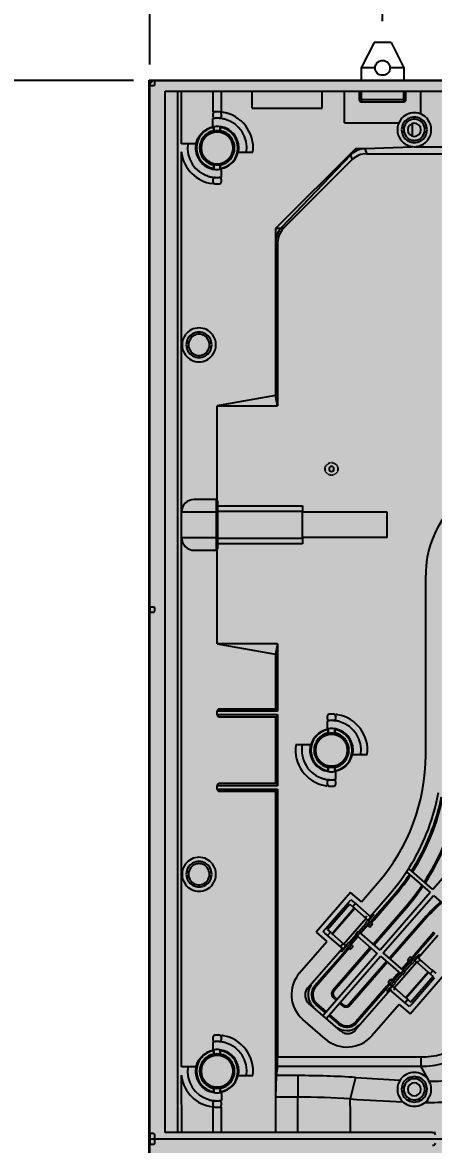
# Model space of a CAD drawing. Header units: millimetres. Extents: x -1070 to 42146, y 1440 to 12921.
# Drawn here: x 5581.8 to 5678.8, y 3516.5 to 3781.5 of the extents above; entities that cross this region are included whole.
import ezdxf

# ---------------------------------------------------------------- set-up
doc = ezdxf.new("R2010")
doc.units = ezdxf.units.MM
doc.linetypes.add('HIDDEN', pattern=[0.2, 0.1, -0.1])
for name, color, linetype in [('CITI-3MM实线CONTINUOUS', 7, 'Continuous'), ('CITIE-TAO实线CONTINUOUS', 7, 'Continuous'), ('DIM', 4, 'Continuous'), ('DINGWEIZHU实线CONTINUOUS', 7, 'Continuous'), ('DW-PLUS-XIANGTI隐藏线HIDDEN', 7, 'Continuous')]:
    doc.layers.add(name, color=color, linetype=linetype)
doc.styles.get("Standard").update_dxf_attribs({"font": 'arial.ttf'})
doc.dimstyles.new('ISO-200', dxfattribs={"dimtxt": 30, "dimasz": 25, "dimexe": 1.25, "dimexo": 5, "dimgap": 5, "dimtad": 1, "dimtoh": 1, "dimdec": 1, "dimdsep": 46, "dimtxsty": 'Standard', "dimcen": 2.5, "dimadec": 0, "dimazin": 0, "dimtfac": 1, "dimtdec": 1, "dimtmove": 0, "dimatfit": 3, "dimfxl": 1, "dimarcsym": 0})

# ---------------------------------------------------------------- blocks, each defined once
blk = doc.blocks.new('*D137')
at = {"layer": 'Defpoints', "color": 0, "transparency": 16777216}
for p in [(6056.76, 3805.44), (5666.76, 3776.73), (6056.76, 3776.73)]:
    blk.add_point(p, dxfattribs=at)
at = {"layer": 'DIM', "color": 0, "lineweight": -2, "transparency": 16777216}
for p, q in [((5666.76, 3781.73), (5666.76, 3806.69)), ((5691.76, 3805.44), (6031.76, 3805.44)), ((6056.76, 3781.73), (6056.76, 3806.69))]:
    blk.add_line(p, q, dxfattribs=at)
at = {"layer": 'DIM', "color": 0, "transparency": 16777216}
for points in [[(5691.76, 3809.61), (5691.76, 3801.28), (5666.76, 3805.44)], [(6031.76, 3809.61), (6031.76, 3801.28), (6056.76, 3805.44)]]:
    blk.add_solid(points, dxfattribs=at)
at = {"layer": 'DIM', "color": 0, "lineweight": -3, "transparency": 16777216, "insert": (5866.6, 3829.87), "char_height": 30, "attachment_point": 5}
blk.add_mtext('390 [1\'-3 3/8"]', dxfattribs=at)
blk = doc.blocks.new('*D138')
at = {"layer": 'Defpoints', "color": 0, "transparency": 16777216}
for p in [(6111.66, 3894.85), (5611.86, 3766.53), (6111.66, 3766.53)]:
    blk.add_point(p, dxfattribs=at)
at = {"layer": 'DIM', "color": 0, "lineweight": -2, "transparency": 16777216}
for p, q in [((5611.86, 3771.53), (5611.86, 3896.1)), ((5636.86, 3894.85), (6086.66, 3894.85)), ((6111.66, 3771.53), (6111.66, 3896.1))]:
    blk.add_line(p, q, dxfattribs=at)
at = {"layer": 'DIM', "color": 0, "transparency": 16777216}
for points in [[(5636.86, 3899.02), (5636.86, 3890.69), (5611.86, 3894.85)], [(6086.66, 3899.02), (6086.66, 3890.69), (6111.66, 3894.85)]]:
    blk.add_solid(points, dxfattribs=at)
at = {"layer": 'DIM', "color": 0, "lineweight": -3, "transparency": 16777216, "insert": (5861.76, 3919.27), "char_height": 30, "attachment_point": 5}
blk.add_mtext('499.8 [1\'-7 5/8"]', dxfattribs=at)
blk = doc.blocks.new('*D139')
at = {"layer": 'Defpoints', "color": 0, "transparency": 16777216}
for p in [(5613.06, 3767.73), (5568.98, 2767.93), (5613.06, 2767.93)]:
    blk.add_point(p, dxfattribs=at)
at = {"layer": 'DIM', "color": 0, "lineweight": -2, "transparency": 16777216}
for p, q in [((5608.06, 3767.73), (5567.73, 3767.73)), ((5568.98, 3742.73), (5568.98, 2792.93)), ((5608.06, 2767.93), (5567.73, 2767.93))]:
    blk.add_line(p, q, dxfattribs=at)
at = {"layer": 'DIM', "color": 0, "transparency": 16777216}
for points in [[(5564.82, 3742.73), (5573.15, 3742.73), (5568.98, 3767.73)], [(5564.82, 2792.93), (5573.15, 2792.93), (5568.98, 2767.93)]]:
    blk.add_solid(points, dxfattribs=at)
at = {"layer": 'DIM', "color": 0, "lineweight": -3, "transparency": 16777216, "insert": (5544.56, 3267.83), "char_height": 30, "attachment_point": 5, "rotation": 90}
blk.add_mtext('999.8 [3\'-3 3/8"]', dxfattribs=at)

msp = doc.modelspace()

# ---------------------------------------------------------------- hatches: boundary and pattern name
at = {"lineweight": -3}
h = msp.add_hatch(color=256, dxfattribs=at)
h.dxf.hatch_style = 1
h.paths.add_polyline_path([(5611.757, 3767.826), (5611.757, 2767.826), (6111.757, 2767.826), (6111.757, 3767.826)])

# ---------------------------------------------------------------- linework, layer by layer
at = {"color": 1, "lineweight": -3}
for p, q in [((5611.757, 3767.726), (5611.757, 3767.826)), ((5611.757, 3767.726), (5611.757, 3767.826)), ((5611.857, 3767.726), (5611.757, 3767.726)), ((5612.657, 3767.726), (5611.857, 3767.726)), ((5611.857, 3767.726), (5611.857, 3766.926)), ((5611.757, 3517.826), (6111.757, 3517.826))]:
    msp.add_line(p, q, dxfattribs=at)
at = {"color": 7, "linetype": 'Continuous', "lineweight": -3}
for p, q in [((5612.657, 3767.726), (5611.857, 3766.926)), ((5613.057, 3767.726), (5612.657, 3767.726)), ((5613.057, 3766.826), (5613.057, 3767.726)), ((5613.057, 3767.726), (5736.157, 3767.726)), ((5611.857, 3766.926), (5611.857, 3766.526)), ((5611.857, 3766.526), (5612.757, 3766.526)), ((5611.857, 3643.426), (5611.857, 3766.526)), ((5615.504, 3765.226), (5683.109, 3765.226)), ((5615.504, 3519.326), (5615.504, 3765.226)), ((5618.504, 3705.326), (5618.504, 3765.226)), ((5619.257, 3765.226), (5619.305, 3752.826)), ((5626.757, 3765.226), (5626.757, 3760.309)), ((5628.757, 3760.267), (5628.757, 3765.226)), ((5636.007, 3761.226), (5636.007, 3765.226)), ((5652.507, 3761.226), (5652.507, 3765.226)), ((5657.757, 3757.726), (5657.757, 3765.226)), ((5661.257, 3765.226), (5661.257, 3763.226)), ((5661.757, 3765.226), (5661.757, 3763.226)), ((5671.757, 3763.226), (5671.757, 3765.226)), ((5672.257, 3763.226), (5672.257, 3765.226)), ((5675.757, 3759.815), (5675.757, 3765.226)), ((5661.757, 3763.226), (5661.257, 3763.226)), ((5661.757, 3763.226), (5661.757, 3762.726)), ((5661.757, 3763.226), (5671.757, 3763.226)), ((5661.757, 3762.726), (5671.757, 3762.726)), ((5671.757, 3763.226), (5671.757, 3762.726)), ((5671.757, 3763.226), (5672.257, 3763.226)), ((5626.757, 3759.81), (5626.757, 3759.309)), ((5628.757, 3759.309), (5628.757, 3759.81)), ((5636.007, 3761.226), (5643.187, 3761.226)), ((5643.187, 3761.226), (5645.327, 3761.226)), ((5645.327, 3761.226), (5652.507, 3761.226)), ((5626.757, 3756.827), (5626.757, 3758.754)), ((5657.757, 3757.726), (5665.695, 3757.726)), ((5665.695, 3757.726), (5667.705, 3757.726)), ((5667.705, 3757.726), (5670.599, 3757.726)), ((5673.753, 3757.573), (5673.753, 3756.107)), ((5623.353, 3754.191), (5623.353, 3754.398)), ((5627.007, 3756.668), (5627.007, 3756.769)), ((5627.007, 3756.668), (5627.007, 3755.882)), ((5627.007, 3755.882), (5627.007, 3755.78)), ((5628.507, 3756.769), (5628.507, 3756.668)), ((5628.507, 3756.668), (5628.507, 3755.882)), ((5628.507, 3755.78), (5628.507, 3755.882)), ((5673.753, 3756.107), (5673.753, 3754.641)), ((5620.829, 3752.826), (5619.353, 3752.826)), ((5622.756, 3752.826), (5620.829, 3752.826)), ((5660.392, 3751.604), (5673.754, 3752.071)), ((5674.257, 3752.07), (5681.345, 3752.07)), ((5619.31, 3750.885), (5619.257, 3750.551)), ((5619.257, 3750.551), (5619.257, 3705.326)), ((5623.353, 3749.254), (5623.353, 3749.46)), ((5632.758, 3750.826), (5634.685, 3750.826)), ((5634.685, 3750.826), (5636.198, 3750.826)), ((5660.392, 3751.604), (5641.553, 3732.765)), ((5659.181, 3750.148), (5642.931, 3733.055)), ((5643.424, 3732.851), (5659.632, 3749.059)), ((5659.181, 3750.148), (5659.632, 3749.059)), ((5662.552, 3751.604), (5660.392, 3751.604)), ((5662.552, 3751.604), (5663.024, 3750.464)), ((5663.024, 3750.464), (5683.033, 3750.464)), ((5627.007, 3747.871), (5627.007, 3747.77)), ((5627.007, 3747.77), (5627.007, 3746.984)), ((5627.007, 3746.882), (5627.007, 3746.984)), ((5628.507, 3747.77), (5628.507, 3747.871)), ((5628.507, 3747.77), (5628.507, 3746.984)), ((5628.507, 3746.984), (5628.507, 3746.882)), ((5628.757, 3744.898), (5628.757, 3746.825)), ((5626.757, 3744.343), (5626.757, 3743.842)), ((5628.757, 3743.842), (5628.757, 3744.343)), ((5641.553, 3732.765), (5641.537, 3729.663)), ((5642.678, 3732.765), (5641.553, 3732.765)), ((5642.931, 3733.055), (5643.424, 3732.851)), ((5641.537, 3729.663), (5641.537, 3693.369)), ((5641.537, 3729.663), (5642.018, 3729.459)), ((5642.018, 3729.459), (5642.018, 3690.938)), ((5618.504, 3580.326), (5618.504, 3705.326)), ((5619.257, 3705.326), (5619.257, 3665.826)), ((5641.537, 3693.369), (5627.753, 3690.938)), ((5627.753, 3690.938), (5642.018, 3690.938)), ((5627.753, 3668.826), (5627.753, 3690.938)), ((5642.018, 3690.938), (5641.537, 3693.369)), ((5627.557, 3668.826), (5622.353, 3668.826)), ((5627.857, 3668.526), (5627.557, 3668.826)), ((5627.557, 3668.826), (5627.557, 3668.424)), ((5627.557, 3668.424), (5627.557, 3666.217)), ((5627.753, 3668.63), (5627.753, 3668.826)), ((5627.857, 3668.526), (5627.857, 3667.735)), ((5627.857, 3667.735), (5627.857, 3666.188)), ((5627.857, 3667.306), (5647.857, 3667.306)), ((5647.857, 3667.306), (5647.857, 3666.07)), ((5619.257, 3665.826), (5619.261, 3659.826)), ((5627.557, 3665.826), (5619.353, 3665.826)), ((5619.353, 3659.826), (5619.353, 3665.826)), ((5627.557, 3666.217), (5627.557, 3665.826)), ((5627.857, 3665.826), (5627.557, 3665.826)), ((5627.557, 3665.826), (5627.557, 3659.826)), ((5627.857, 3666.188), (5627.857, 3665.826)), ((5627.857, 3666.07), (5647.857, 3666.07)), ((5627.857, 3665.826), (5627.857, 3659.826)), ((5647.857, 3666.07), (5647.857, 3665.805)), ((5647.857, 3660.294), (5647.857, 3665.805)), ((5667.857, 3665.805), (5647.857, 3665.805)), ((5667.857, 3659.847), (5667.857, 3665.805)), ((5619.261, 3659.826), (5619.289, 3580.326)), ((5619.353, 3659.826), (5627.557, 3659.826)), ((5627.857, 3659.826), (5627.557, 3659.826)), ((5627.557, 3659.826), (5627.557, 3659.434)), ((5627.557, 3659.434), (5627.557, 3659.05)), ((5627.557, 3659.05), (5627.557, 3657.228)), ((5627.857, 3659.826), (5627.857, 3659.464)), ((5647.857, 3659.582), (5627.857, 3659.582)), ((5627.857, 3659.464), (5627.857, 3658.793)), ((5647.857, 3659.847), (5647.857, 3660.294)), ((5647.857, 3659.847), (5647.857, 3659.582)), ((5667.857, 3659.847), (5647.857, 3659.847)), ((5647.857, 3659.582), (5647.857, 3658.346)), ((5622.353, 3656.826), (5627.557, 3656.826)), ((5627.557, 3657.228), (5627.557, 3656.852)), ((5627.857, 3657.126), (5627.557, 3656.826)), ((5627.557, 3656.852), (5627.557, 3656.826)), ((5627.753, 3656.826), (5627.753, 3657.022)), ((5627.753, 3634.713), (5627.753, 3656.826)), ((5627.857, 3658.793), (5627.857, 3657.152)), ((5647.857, 3658.346), (5627.857, 3658.346)), ((5627.857, 3657.152), (5627.857, 3657.126)), ((5676.933, 3608.504), (5676.933, 3650.924)), ((5612.757, 3643.426), (5611.857, 3643.426)), ((5611.857, 3643.426), (5611.857, 3642.226)), ((5613.057, 3642.526), (5613.057, 3643.126)), ((5611.857, 3642.226), (5612.757, 3642.226)), ((5611.857, 3519.076), (5611.857, 3642.226)), ((5642.018, 3634.713), (5627.753, 3634.713)), ((5627.753, 3634.713), (5641.537, 3632.283)), ((5642.018, 3634.713), (5641.537, 3632.283)), ((5642.018, 3634.713), (5642.018, 3619.323)), ((5641.537, 3632.283), (5641.537, 3619.323)), ((5642.001, 3619.323), (5628.253, 3619.323)), ((5642.018, 3619.323), (5642.018, 3618.823)), ((5628.253, 3618.823), (5627.753, 3618.823)), ((5627.753, 3618.023), (5627.753, 3618.823)), ((5627.753, 3618.023), (5628.253, 3618.023)), ((5642.018, 3618.823), (5628.253, 3618.823)), ((5628.253, 3618.023), (5642.018, 3618.023)), ((5628.253, 3617.523), (5642.001, 3617.523)), ((5641.537, 3617.523), (5641.537, 3601.723)), ((5642.018, 3618.023), (5642.018, 3617.523)), ((5642.018, 3617.523), (5642.018, 3601.723)), ((5653.725, 3617.607), (5653.725, 3617.106)), ((5653.725, 3616.551), (5653.725, 3614.624)), ((5655.725, 3617.106), (5655.725, 3617.607)), ((5653.975, 3614.465), (5653.975, 3614.566)), ((5653.975, 3614.465), (5653.975, 3613.679)), ((5655.475, 3614.566), (5655.475, 3614.465)), ((5655.475, 3614.465), (5655.475, 3613.679)), ((5653.975, 3613.679), (5653.975, 3613.577)), ((5655.475, 3613.577), (5655.475, 3613.679)), ((5647.842, 3610.893), (5646.321, 3610.893)), ((5649.786, 3610.893), (5647.842, 3610.893)), ((5659.726, 3608.623), (5661.654, 3608.623)), ((5661.654, 3608.623), (5663.166, 3608.623)), ((5653.975, 3605.668), (5653.975, 3605.567)), ((5653.975, 3605.567), (5653.975, 3604.78)), ((5653.975, 3604.679), (5653.975, 3604.78)), ((5655.475, 3605.567), (5655.475, 3605.668)), ((5655.475, 3605.567), (5655.475, 3604.78)), ((5655.475, 3604.78), (5655.475, 3604.679)), ((5655.725, 3602.695), (5655.725, 3604.622)), ((5628.253, 3601.223), (5627.753, 3601.223)), ((5627.753, 3600.423), (5627.753, 3601.223)), ((5642.001, 3601.723), (5628.253, 3601.723)), ((5642.018, 3601.223), (5628.253, 3601.223)), ((5642.018, 3601.723), (5642.018, 3601.223)), ((5653.725, 3602.139), (5653.725, 3601.638)), ((5655.725, 3601.638), (5655.725, 3602.139)), ((5627.753, 3600.423), (5628.253, 3600.423)), ((5628.253, 3600.423), (5642.018, 3600.423)), ((5628.253, 3599.923), (5642.001, 3599.923)), ((5641.537, 3599.923), (5641.537, 3527.71)), ((5642.018, 3600.423), (5642.018, 3599.923)), ((5642.018, 3599.923), (5642.018, 3537.202)), ((5690.455, 3590.324), (5678.646, 3576.739)), ((5618.504, 3519.326), (5618.504, 3580.326)), ((5619.289, 3580.326), (5619.305, 3534.826)), ((5672.467, 3580.786), (5677.99, 3575.985)), ((5678.646, 3576.739), (5673.017, 3581.633)), ((5661.77, 3573.787), (5665.601, 3578.194)), ((5659.204, 3576.018), (5651.069, 3566.659)), ((5658.666, 3573.57), (5659.322, 3574.325)), ((5661.77, 3573.787), (5659.204, 3576.018)), ((5659.322, 3574.325), (5659.699, 3573.997)), ((5663.85, 3570.389), (5668.468, 3575.701)), ((5664.756, 3569.601), (5669.374, 3574.914)), ((5665.054, 3570.402), (5669.148, 3575.111)), ((5677.99, 3575.985), (5666.181, 3562.4)), ((5666.936, 3561.744), (5678.745, 3575.329)), ((5669.148, 3575.111), (5669.374, 3574.914)), ((5678.745, 3575.329), (5684.268, 3570.527)), ((5653.418, 3567.533), (5658.666, 3573.57)), ((5659.043, 3573.242), (5653.795, 3567.205)), ((5660.108, 3572.317), (5654.859, 3566.279)), ((5660.194, 3572.242), (5654.946, 3566.204)), ((5659.043, 3573.242), (5659.723, 3572.652)), ((5659.699, 3573.997), (5660.85, 3572.997)), ((5660.379, 3573.406), (5659.723, 3572.652)), ((5659.723, 3572.652), (5660.108, 3572.317)), ((5660.194, 3572.242), (5660.108, 3572.317)), ((5662.9, 3569.89), (5660.194, 3572.242)), ((5660.85, 3572.997), (5663.556, 3570.644)), ((5664.521, 3563.843), (5672.091, 3572.552)), ((5664.747, 3563.646), (5672.317, 3572.355)), ((5672.091, 3572.552), (5672.317, 3572.355)), ((5662.9, 3569.89), (5657.652, 3563.852)), ((5663.324, 3569.521), (5662.668, 3568.766)), ((5663.085, 3570.392), (5662.757, 3570.014)), ((5663.324, 3569.521), (5662.9, 3569.89)), ((5663.699, 3569.195), (5663.043, 3568.44)), ((5663.324, 3569.521), (5663.636, 3569.25)), ((5663.365, 3569.485), (5664.021, 3570.24)), ((5663.368, 3568.158), (5664.024, 3568.912)), ((5664.151, 3570.127), (5663.495, 3569.373)), ((5663.556, 3570.644), (5663.85, 3570.389)), ((5663.636, 3569.25), (5663.699, 3569.195)), ((5664.024, 3568.912), (5663.699, 3569.195)), ((5663.874, 3569.043), (5664.53, 3569.798)), ((5664.021, 3570.24), (5664.546, 3570.844)), ((5664.024, 3568.912), (5664.402, 3568.584)), ((5664.1, 3568.847), (5664.756, 3569.601)), ((5664.676, 3570.731), (5664.151, 3570.127)), ((5664.451, 3570.927), (5664.546, 3570.844)), ((5664.53, 3569.798), (5665.054, 3570.402)), ((5664.546, 3570.844), (5664.676, 3570.731)), ((5675.94, 3569.206), (5668.37, 3560.497)), ((5676.167, 3569.009), (5668.596, 3560.301)), ((5676.167, 3569.009), (5675.94, 3569.206)), ((5651.069, 3566.659), (5653.635, 3564.429)), ((5652.761, 3566.778), (5653.418, 3567.533)), ((5653.139, 3566.45), (5652.761, 3566.778)), ((5654.203, 3565.525), (5653.139, 3566.45)), ((5653.795, 3567.205), (5654.474, 3566.614)), ((5654.474, 3566.614), (5653.818, 3565.859)), ((5654.474, 3566.614), (5654.859, 3566.279)), ((5654.946, 3566.204), (5654.859, 3566.279)), ((5660.372, 3566.125), (5661.028, 3566.879)), ((5660.747, 3565.799), (5661.403, 3566.554)), ((5661.028, 3566.879), (5661.403, 3566.554)), ((5662.798, 3568.653), (5661.158, 3566.766)), ((5666.181, 3562.4), (5661.403, 3566.554)), ((5663.173, 3568.328), (5661.533, 3566.441)), ((5661.577, 3566.402), (5663.217, 3568.289)), ((5663.043, 3568.44), (5662.668, 3568.766)), ((5663.043, 3568.44), (5663.368, 3568.158)), ((5663.746, 3567.829), (5663.368, 3568.158)), ((5663.746, 3567.829), (5664.402, 3568.584)), ((5678.883, 3566.648), (5674.265, 3561.335)), ((5679.11, 3566.451), (5675.017, 3561.742)), ((5647.205, 3557.033), (5653.635, 3564.429)), ((5656.995, 3563.097), (5654.203, 3565.525)), ((5657.652, 3563.852), (5654.946, 3566.204)), ((5657.508, 3563.976), (5657.18, 3563.599)), ((5658.076, 3563.483), (5657.652, 3563.852)), ((5658.732, 3564.238), (5658.076, 3563.483)), ((5659.107, 3563.912), (5658.451, 3563.157)), ((5658.732, 3564.238), (5659.107, 3563.912)), ((5658.776, 3562.875), (5659.432, 3563.629)), ((5660.502, 3566.012), (5658.862, 3564.125)), ((5659.432, 3563.629), (5659.107, 3563.912)), ((5660.876, 3565.686), (5659.236, 3563.799)), ((5659.281, 3563.76), (5660.921, 3565.647)), ((5659.432, 3563.629), (5659.809, 3563.301)), ((5660.747, 3565.799), (5660.372, 3566.125)), ((5660.747, 3565.799), (5665.525, 3561.645)), ((5679.789, 3565.86), (5675.171, 3560.548)), ((5649.089, 3553.408), (5657.29, 3562.841)), ((5650.752, 3553.949), (5657.444, 3561.647)), ((5650.979, 3553.752), (5658.195, 3562.054)), ((5665.525, 3561.645), (5652.797, 3547.004)), ((5653.552, 3546.348), (5666.28, 3560.989)), ((5655.073, 3552.975), (5663.865, 3563.089)), ((5655.3, 3552.779), (5664.091, 3562.892)), ((5656.936, 3562.089), (5656.84, 3562.172)), ((5657.461, 3562.693), (5656.936, 3562.089)), ((5657.065, 3561.976), (5656.936, 3562.089)), ((5657.29, 3562.841), (5656.995, 3563.097)), ((5657.59, 3562.58), (5657.065, 3561.976)), ((5657.444, 3561.647), (5657.969, 3562.251)), ((5658.117, 3563.448), (5657.461, 3562.693)), ((5658.246, 3563.335), (5657.59, 3562.58)), ((5657.969, 3562.251), (5658.625, 3563.006)), ((5658.089, 3563.471), (5658.076, 3563.483)), ((5658.451, 3563.157), (5658.089, 3563.471)), ((5658.195, 3562.054), (5658.851, 3562.809)), ((5658.451, 3563.157), (5658.776, 3562.875)), ((5659.153, 3562.547), (5658.776, 3562.875)), ((5659.153, 3562.547), (5659.809, 3563.301)), ((5666.28, 3560.989), (5671.058, 3556.836)), ((5671.714, 3557.59), (5666.936, 3561.744)), ((5674.265, 3561.335), (5673.609, 3560.58)), ((5674.492, 3561.138), (5673.836, 3560.383)), ((5675.017, 3561.742), (5674.492, 3561.138)), ((5675.395, 3561.413), (5674.87, 3560.809)), ((5675, 3560.696), (5675.525, 3561.3)), ((5675.395, 3561.413), (5675.525, 3561.3)), ((5675.525, 3561.3), (5675.62, 3561.217)), ((5667.714, 3559.743), (5658.922, 3549.63)), ((5667.94, 3559.546), (5659.149, 3549.433)), ((5674.809, 3559.537), (5669.561, 3553.499)), ((5672.953, 3559.826), (5671.313, 3557.939)), ((5673.18, 3559.629), (5671.539, 3557.742)), ((5671.584, 3557.703), (5673.224, 3559.59)), ((5671.959, 3557.377), (5673.599, 3559.264)), ((5673.307, 3560.843), (5672.651, 3560.088)), ((5673.029, 3559.76), (5672.651, 3560.088)), ((5673.685, 3560.515), (5673.029, 3559.76)), ((5673.029, 3559.76), (5673.354, 3559.477)), ((5673.307, 3560.843), (5673.685, 3560.515)), ((5673.354, 3559.477), (5674.01, 3560.232)), ((5673.729, 3559.151), (5673.354, 3559.477)), ((5674.01, 3560.232), (5673.685, 3560.515)), ((5673.729, 3559.151), (5674.385, 3559.906)), ((5674.01, 3560.232), (5674.371, 3559.918)), ((5674.87, 3560.809), (5674.214, 3560.054)), ((5674.344, 3559.941), (5675, 3560.696)), ((5674.371, 3559.918), (5674.385, 3559.906)), ((5674.809, 3559.537), (5674.385, 3559.906)), ((5677.515, 3557.185), (5674.809, 3559.537)), ((5675.28, 3559.79), (5674.952, 3559.413)), ((5675.171, 3560.548), (5675.465, 3560.292)), ((5675.465, 3560.292), (5678.258, 3557.864)), ((5670.657, 3557.184), (5669.017, 3555.297)), ((5670.883, 3556.987), (5669.243, 3555.1)), ((5669.288, 3555.062), (5670.928, 3556.948)), ((5669.663, 3554.736), (5671.303, 3556.623)), ((5671.714, 3557.59), (5671.058, 3556.836)), ((5671.433, 3556.51), (5671.058, 3556.836)), ((5672.089, 3557.265), (5671.433, 3556.51)), ((5671.714, 3557.59), (5672.089, 3557.265)), ((5677.515, 3557.185), (5672.267, 3551.147)), ((5677.602, 3557.11), (5672.353, 3551.072)), ((5673.257, 3547.371), (5681.392, 3556.73)), ((5678.666, 3556.185), (5673.417, 3550.147)), ((5679.043, 3555.857), (5673.795, 3549.819)), ((5677.602, 3557.11), (5677.515, 3557.185)), ((5677.602, 3557.11), (5677.987, 3556.775)), ((5678.643, 3557.53), (5677.987, 3556.775)), ((5677.987, 3556.775), (5678.666, 3556.185)), ((5678.258, 3557.864), (5679.322, 3556.939)), ((5650.752, 3553.949), (5650.979, 3553.752)), ((5655.073, 3552.975), (5655.3, 3552.779)), ((5668.61, 3553.001), (5660.41, 3543.567)), ((5667.705, 3553.788), (5660.488, 3545.486)), ((5667.406, 3552.987), (5660.715, 3545.289)), ((5667.931, 3553.591), (5667.406, 3552.987)), ((5668.361, 3554.543), (5667.705, 3553.788)), ((5668.31, 3553.262), (5667.785, 3552.658)), ((5668.44, 3553.149), (5667.915, 3552.545)), ((5668.587, 3554.346), (5667.931, 3553.591)), ((5668.715, 3555.56), (5668.059, 3554.805)), ((5668.436, 3554.477), (5668.059, 3554.805)), ((5668.966, 3554.017), (5668.31, 3553.262)), ((5669.092, 3555.232), (5668.436, 3554.477)), ((5668.436, 3554.477), (5668.762, 3554.194)), ((5669.096, 3553.904), (5668.44, 3553.149)), ((5668.905, 3552.745), (5668.61, 3553.001)), ((5668.715, 3555.56), (5669.092, 3555.232)), ((5668.762, 3554.194), (5669.418, 3554.949)), ((5668.825, 3554.139), (5668.762, 3554.194)), ((5669.136, 3553.868), (5668.825, 3554.139)), ((5669.418, 3554.949), (5669.092, 3555.232)), ((5669.136, 3553.868), (5669.792, 3554.623)), ((5669.561, 3553.499), (5669.136, 3553.868)), ((5669.704, 3553.375), (5669.376, 3552.998)), ((5669.418, 3554.949), (5669.792, 3554.623)), ((5672.267, 3551.147), (5669.561, 3553.499)), ((5655.202, 3551.141), (5655.398, 3551.368)), ((5655.881, 3550.551), (5655.202, 3551.141)), ((5656.078, 3550.777), (5655.398, 3551.368)), ((5667.915, 3552.545), (5667.785, 3552.658)), ((5668.01, 3552.462), (5667.915, 3552.545)), ((5671.611, 3550.392), (5668.905, 3552.745)), ((5672.761, 3549.392), (5671.611, 3550.392)), ((5672.738, 3550.737), (5672.082, 3549.983)), ((5672.353, 3551.072), (5672.267, 3551.147)), ((5672.353, 3551.072), (5672.738, 3550.737)), ((5672.738, 3550.737), (5673.417, 3550.147)), ((5656.883, 3543.32), (5649.336, 3549.881)), ((5651.058, 3549.576), (5651.255, 3549.802)), ((5653.322, 3547.608), (5651.058, 3549.576)), ((5653.519, 3547.834), (5651.255, 3549.802)), ((5657.315, 3549.305), (5656.636, 3549.895)), ((5657.512, 3549.531), (5656.832, 3550.121)), ((5657.315, 3549.305), (5657.512, 3549.531)), ((5659.149, 3549.433), (5658.922, 3549.63)), ((5670.691, 3549.602), (5664.262, 3542.206)), ((5670.691, 3549.602), (5673.257, 3547.371)), ((5673.139, 3549.064), (5672.761, 3549.392)), ((5673.795, 3549.819), (5673.139, 3549.064)), ((5653.258, 3541.436), (5647.975, 3546.029)), ((5656.341, 3544.983), (5654.077, 3546.952)), ((5656.538, 3545.21), (5654.274, 3547.178)), ((5656.341, 3544.983), (5656.538, 3545.21)), ((5660.715, 3545.289), (5660.488, 3545.486)), ((5626.757, 3541.81), (5626.757, 3541.309)), ((5626.757, 3540.754), (5626.757, 3538.827)), ((5628.757, 3541.309), (5628.757, 3541.81)), ((5627.007, 3538.668), (5627.007, 3538.769)), ((5627.007, 3538.668), (5627.007, 3537.882)), ((5627.007, 3537.882), (5627.007, 3537.78)), ((5628.507, 3538.769), (5628.507, 3538.668)), ((5628.507, 3538.668), (5628.507, 3537.882)), ((5628.507, 3537.78), (5628.507, 3537.882)), ((5642.018, 3537.202), (5675.779, 3537.202)), ((5675.779, 3537.202), (5675.779, 3534.981)), ((5620.829, 3534.826), (5619.353, 3534.826)), ((5622.756, 3534.826), (5620.829, 3534.826)), ((5623.353, 3536.191), (5623.353, 3536.398)), ((5641.959, 3534.981), (5641.673, 3532.783)), ((5641.959, 3534.981), (5675.779, 3534.981)), ((5677.753, 3531.563), (5675.779, 3534.981)), ((5619.309, 3532.885), (5619.259, 3532.551)), ((5619.259, 3532.551), (5619.353, 3519.326)), ((5632.758, 3532.826), (5634.685, 3532.826)), ((5634.685, 3532.826), (5636.198, 3532.826)), ((5641.673, 3532.783), (5641.537, 3527.71)), ((5646.757, 3532.783), (5641.673, 3532.783)), ((5646.757, 3532.783), (5646.757, 3527.71)), ((5660.419, 3532.338), (5659.151, 3527.267)), ((5623.353, 3531.254), (5623.353, 3531.46)), ((5627.007, 3529.871), (5627.007, 3529.77)), ((5627.007, 3529.77), (5627.007, 3528.984)), ((5628.507, 3529.77), (5628.507, 3529.871)), ((5628.507, 3529.77), (5628.507, 3528.984)), ((5627.007, 3528.882), (5627.007, 3528.984)), ((5628.507, 3528.984), (5628.507, 3528.882)), ((5628.757, 3528.825), (5628.757, 3526.898)), ((5641.537, 3527.71), (5641.553, 3519.326)), ((5646.757, 3527.71), (5641.537, 3527.71)), ((5646.757, 3519.326), (5646.757, 3527.71)), ((5677.384, 3527.044), (5677.286, 3526.362)), ((5626.757, 3526.343), (5626.757, 3525.842)), ((5626.757, 3525.385), (5626.757, 3519.326)), ((5628.757, 3525.842), (5628.757, 3526.343)), ((5628.757, 3519.326), (5628.757, 3525.342)), ((5677.291, 3526.365), (5676.7, 3526.378)), ((5612.757, 3519.076), (5611.857, 3519.076)), ((5611.857, 3519.076), (5611.857, 3516.576)), ((5613.057, 3516.876), (5613.057, 3518.776)), ((5678.55, 3519.326), (5615.504, 3519.326)), ((5678.55, 3519.326), (5679.257, 3519.326)), ((5611.857, 3516.576), (5612.757, 3516.576)), ((5611.857, 3393.426), (5611.857, 3516.576))]:
    msp.add_line(p, q, dxfattribs=at)
at = {"color": 1, "lineweight": -3}
msp.add_lwpolyline([(5611.757, 3767.826), (6111.757, 3767.826), (6111.757, 2767.826), (5611.757, 2767.826)], close=True, dxfattribs=at)
msp.add_lwpolyline([(5611.757, 3767.826), (6111.757, 3767.826), (6111.757, 2767.826), (5611.757, 2767.826)], close=True, dxfattribs=at)
at = {"color": 7, "linetype": 'Continuous', "lineweight": -3}
for centre, radius, start, end in [((5612.757, 3766.826), 0.3, 270, 320.10391), ((5612.757, 3766.826), 0.3, 320.10391, 0), ((5661.757, 3763.226), 0.5, 180, 270), ((5671.757, 3763.226), 0.5, 270, 0), ((5627.257, 3759.81), 0.5, 93.58332, 180), ((5627.757, 3751.826), 8.5, 86.41668, 93.58332), ((5628.257, 3759.81), 0.5, 0, 86.41668), ((5627.757, 3751.826), 8.5, 82.12742, 83.24367), ((5627.757, 3751.826), 8.5, 353.24367, 82.12742), ((5674.257, 3756.107), 4, 37.54339, 142.45661), ((5627.257, 3759.309), 0.5, 180, 273.82255), ((5627.757, 3751.826), 7, 95.29417, 98.21321), ((5627.757, 3751.826), 7, 86.17745, 93.82255), ((5628.257, 3759.309), 0.5, 266.17745, 0), ((5627.757, 3751.826), 7, 79.76053, 86.17743), ((5627.757, 3751.826), 7, 73.4912, 79.76053), ((5627.757, 3751.826), 7, 351.78679, 73.4912), ((5674.257, 3756.107), 4, 142.45661, 180), ((5674.257, 3756.107), 3, 120.0659, 180), ((5674.257, 3756.107), 2.5, 102.85635, 180), ((5674.257, 3756.107), 1.55, 90, 180), ((5674.257, 3756.107), 3, 59.93589, 120.0659), ((5674.257, 3756.107), 2.5, 77.14317, 102.85635), ((5674.257, 3756.107), 1.55, 0, 90), ((5674.257, 3756.107), 2.5, 0, 77.14317), ((5674.257, 3756.107), 3, 0, 59.93589), ((5674.257, 3756.107), 4, 0, 37.54339), ((5627.757, 3751.826), 5, 98.62693, 177.53429), ((5627.757, 3751.826), 4.9, 98.80437, 261.19563), ((5627.757, 3751.826), 5.1, 149.71088, 152.95144), ((5627.757, 3751.826), 4.125, 100.47568, 259.52432), ((5627.757, 3751.826), 4.025, 100.739, 180), ((5627.757, 3751.826), 4, 100.74093, 177.39131), ((5627.757, 3751.826), 4, 100.74093, 177.39131), ((5627.757, 3751.826), 3.8, 0, 180), ((5627.757, 3751.826), 5.1, 71.32047, 101.30773), ((5627.757, 3751.826), 4.025, 79.261, 100.739), ((5627.757, 3751.826), 4, 79.25907, 100.74093), ((5627.757, 3751.826), 4, 79.25907, 100.74093), ((5627.757, 3751.826), 4, 2.60869, 79.25907), ((5627.757, 3751.826), 5, 0, 81.37307), ((5627.757, 3751.826), 4.9, 278.80437, 81.19563), ((5627.757, 3751.826), 4.125, 280.47568, 79.52432), ((5627.757, 3751.826), 4.025, 0, 79.261), ((5627.757, 3751.826), 5.1, 11.21536, 71.32047), ((5674.257, 3756.107), 4, 180, 217.54339), ((5674.257, 3756.107), 3, 180, 239.93589), ((5674.257, 3756.107), 2.5, 180, 257.14317), ((5674.257, 3756.107), 1.55, 180, 270), ((5674.257, 3756.107), 1.55, 270, 0), ((5674.257, 3756.107), 2.5, 282.85635, 0), ((5674.257, 3756.107), 3, 300.0659, 0), ((5674.257, 3756.107), 4, 322.45661, 0), ((5627.757, 3751.826), 7, 171.78679, 253.4912), ((5627.757, 3751.826), 5.1, 175.06677, 193.67613), ((5627.757, 3751.826), 5.1, 168.69227, 175.06677), ((5627.757, 3751.826), 5, 177.53429, 180), ((5627.757, 3751.826), 5, 180, 261.37307), ((5627.757, 3751.826), 5.1, 165.57371, 167.20937), ((5627.757, 3751.826), 5.1, 152.95144, 165.57371), ((5627.757, 3751.826), 4.025, 180, 259.261), ((5627.757, 3751.826), 4, 177.39131, 180), ((5627.757, 3751.826), 4, 177.39131, 180), ((5627.757, 3751.826), 4, 180, 182.60869), ((5627.757, 3751.826), 4, 180, 182.60869), ((5627.757, 3751.826), 3.8, 180, 0), ((5627.757, 3751.826), 4.025, 280.739, 0), ((5627.757, 3751.826), 4, 0, 2.60869), ((5627.757, 3751.826), 4, 357.39131, 0), ((5627.757, 3751.826), 5, 357.53429, 0), ((5627.757, 3751.826), 5.1, 356.40894, 11.21536), ((5674.257, 3756.107), 4, 217.54339, 322.45661), ((5674.257, 3756.107), 3, 239.93589, 300.0659), ((5674.257, 3756.107), 2.5, 257.14317, 282.85635), ((5627.757, 3751.826), 8.5, 188.62805, 262.53463), ((5627.757, 3751.826), 5.1, 193.67613, 249.921), ((5627.757, 3751.826), 4, 182.60869, 259.25907), ((5627.757, 3751.826), 4, 182.60869, 259.25907), ((5627.757, 3751.826), 4, 280.74093, 357.39131), ((5627.757, 3751.826), 5, 278.62693, 357.53429), ((5627.757, 3751.826), 5.1, 348.69227, 356.40894), ((5627.757, 3751.826), 5.1, 249.921, 281.30773), ((5627.757, 3751.826), 4.025, 259.261, 280.739), ((5627.757, 3751.826), 4, 259.25907, 280.74093), ((5627.757, 3751.826), 4, 259.25907, 280.74093), ((5627.757, 3751.826), 7, 253.4912, 259.76053), ((5627.757, 3751.826), 7, 259.76053, 266.17743), ((5627.257, 3744.343), 0.5, 86.17745, 180), ((5627.257, 3743.842), 0.5, 180, 266.41668), ((5627.757, 3751.826), 7, 266.17745, 273.82255), ((5628.257, 3744.343), 0.5, 0, 93.82255), ((5628.257, 3743.842), 0.5, 273.58332, 0), ((5627.757, 3751.826), 7, 275.29417, 278.21321), ((5627.757, 3751.826), 8.5, 266.41668, 273.58332), ((5646.351, 3729.647), 4.818, 139.67279, 153.0479), ((5623.475, 3705.326), 4, 37.54339, 142.45661), ((5623.475, 3705.326), 4, 142.45661, 180), ((5623.475, 3705.326), 3, 120.0659, 180), ((5623.475, 3705.326), 2.5, 102.85635, 180), ((5623.475, 3705.326), 3, 59.93589, 120.0659), ((5623.475, 3705.326), 2.5, 77.14317, 102.85635), ((5623.475, 3705.326), 2.5, 0, 77.14317), ((5623.475, 3705.326), 3, 0, 59.93589), ((5623.475, 3705.326), 4, 0, 37.54339), ((5623.475, 3705.326), 4, 180, 217.54339), ((5623.475, 3705.326), 3, 180, 239.93589), ((5623.475, 3705.326), 2.5, 180, 257.14317), ((5623.475, 3705.326), 2.5, 282.85635, 0), ((5623.475, 3705.326), 3, 300.0659, 0), ((5623.475, 3705.326), 4, 322.45661, 0), ((5623.475, 3705.326), 4, 217.54339, 322.45661), ((5623.475, 3705.326), 3, 239.93589, 300.0659), ((5623.475, 3705.326), 2.5, 257.14317, 282.85635), ((5654.725, 3676.029), 0.584, 0, 180), ((5654.725, 3676.029), 0.584, 180, 0), ((5700.733, 3650.924), 23.8, 139, 180), ((5612.757, 3643.126), 0.3, 60, 90), ((5612.757, 3643.126), 0.3, 0, 60), ((5612.757, 3642.526), 0.3, 270, 330), ((5612.757, 3642.526), 0.3, 330, 0), ((5654.225, 3617.607), 0.5, 93.58332, 180), ((5654.225, 3617.106), 0.5, 180, 273.82255), ((5654.725, 3609.623), 7, 95.29417, 98.21321), ((5654.725, 3609.623), 8.5, 86.41668, 93.58332), ((5654.725, 3609.623), 7, 86.17745, 93.82255), ((5655.225, 3617.106), 0.5, 266.17745, 0), ((5654.725, 3609.623), 7, 79.76053, 86.17743), ((5655.225, 3617.607), 0.5, 0, 86.41668), ((5654.725, 3609.623), 8.5, 80.15881, 82.46232), ((5654.725, 3609.623), 8.5, 353.24367, 80.15881), ((5654.725, 3609.623), 5, 98.62693, 177.53429), ((5654.725, 3609.623), 4.9, 98.80437, 261.19563), ((5654.725, 3609.623), 5.1, 71.32047, 101.30773), ((5654.725, 3609.623), 5, 0, 81.37307), ((5654.725, 3609.623), 4.9, 278.80437, 81.19563), ((5654.725, 3609.623), 7, 73.4912, 79.76053), ((5654.725, 3609.623), 5.1, 11.21536, 71.32047), ((5654.725, 3609.623), 7, 351.78679, 73.4912), ((5654.725, 3609.623), 4.125, 100.47568, 259.52432), ((5654.725, 3609.623), 4.025, 100.739, 180), ((5654.725, 3609.623), 4, 100.74093, 177.39131), ((5654.725, 3609.623), 4, 100.74093, 177.39131), ((5654.725, 3609.623), 3.8, 0, 180), ((5654.725, 3609.623), 4.025, 79.261, 100.739), ((5654.725, 3609.623), 4, 79.25907, 100.74093), ((5654.725, 3609.623), 4, 2.60869, 79.25907), ((5654.725, 3609.623), 4.125, 280.47568, 79.52432), ((5654.725, 3609.623), 4.025, 0, 79.261), ((5654.725, 3609.623), 8.5, 171.40716, 260.03325), ((5654.725, 3609.623), 7, 169.54702, 253.18503), ((5654.725, 3609.623), 5.1, 173.52208, 188.72594), ((5654.725, 3609.623), 5.1, 165.58049, 173.52208), ((5654.725, 3609.623), 5.1, 188.72594, 250.49441), ((5654.725, 3609.623), 5, 177.53429, 180), ((5654.725, 3609.623), 5, 180, 261.37307), ((5654.725, 3609.623), 4.025, 180, 259.261), ((5654.725, 3609.623), 4, 177.39131, 180), ((5654.725, 3609.623), 4, 180, 182.60869), ((5654.725, 3609.623), 4, 180, 182.60869), ((5654.725, 3609.623), 4, 182.60869, 259.25907), ((5654.725, 3609.623), 3.8, 180, 0), ((5654.725, 3609.623), 4, 280.74093, 357.39131), ((5654.725, 3609.623), 4.025, 280.739, 0), ((5654.725, 3609.623), 5, 278.62693, 357.53429), ((5654.725, 3609.623), 4, 0, 2.60869), ((5654.725, 3609.623), 4, 0, 2.60869), ((5654.725, 3609.623), 4, 357.39131, 0), ((5654.725, 3609.623), 4, 357.39131, 0), ((5654.725, 3609.623), 5, 357.53429, 0), ((5654.725, 3609.623), 5.1, 348.69227, 356.40894), ((5654.725, 3609.623), 5.1, 356.40894, 11.21536), ((5630.733, 3608.504), 46.2, 319, 0), ((5654.725, 3609.623), 5.1, 250.49441, 281.30773), ((5654.725, 3609.623), 4.025, 259.261, 280.739), ((5654.725, 3609.623), 4, 259.25907, 280.74093), ((5654.725, 3609.623), 7, 253.18503, 259.60222), ((5654.725, 3609.623), 8.5, 260.03325, 262.45345), ((5654.725, 3609.623), 7, 259.60222, 266.17743), ((5654.225, 3602.139), 0.5, 86.17745, 180), ((5654.225, 3601.638), 0.5, 180, 266.41668), ((5654.725, 3609.623), 8.5, 266.41668, 273.58332), ((5654.725, 3609.623), 7, 266.17745, 273.82255), ((5655.225, 3602.139), 0.5, 0, 93.82255), ((5655.225, 3601.638), 0.5, 273.58332, 0), ((5654.725, 3609.623), 7, 275.29417, 278.21321), ((5630.733, 3608.504), 50.9, 327.58153, 348.82594), ((5630.733, 3608.504), 50.9, 327.58153, 348.82594), ((5630.733, 3608.504), 50, 329.25, 349.75), ((5630.733, 3608.504), 51.2, 327.43559, 348.82031), ((5630.733, 3608.504), 51.2, 327.43559, 348.82031), ((5630.733, 3608.504), 54.8, 326.8249, 346.52658), ((5630.733, 3608.504), 54.8, 326.8249, 346.52658), ((5630.733, 3608.504), 55.1, 326.8308, 346.52165), ((5630.733, 3608.504), 55.1, 326.8308, 346.52165), ((5623.475, 3580.326), 4, 142.45661, 180), ((5623.475, 3580.326), 4, 37.54339, 142.45661), ((5623.475, 3580.326), 3, 120.0659, 180), ((5623.475, 3580.326), 2.5, 102.85635, 180), ((5623.475, 3580.326), 3, 59.93589, 120.0659), ((5623.475, 3580.326), 2.5, 77.14317, 102.85635), ((5623.475, 3580.326), 2.5, 0, 77.14317), ((5623.475, 3580.326), 3, 0, 59.93589), ((5623.475, 3580.326), 4, 0, 37.54339), ((5630.733, 3608.504), 50, 319, 329.25), ((5623.475, 3580.326), 4, 180, 217.54339), ((5623.475, 3580.326), 3, 180, 239.93589), ((5623.475, 3580.326), 2.5, 180, 257.14317), ((5623.475, 3580.326), 2.5, 282.85635, 0), ((5623.475, 3580.326), 3, 300.0659, 0), ((5623.475, 3580.326), 4, 322.45661, 0), ((5630.733, 3608.504), 50.9, 320.22139, 326.25263), ((5630.733, 3608.504), 51.2, 320.21219, 326.24935), ((5630.733, 3608.504), 50.9, 327.42866, 327.58153), ((5630.733, 3608.504), 51.2, 327.37892, 327.43559), ((5623.475, 3580.326), 4, 217.54339, 322.45661), ((5623.475, 3580.326), 3, 239.93589, 300.0659), ((5623.475, 3580.326), 2.5, 257.14317, 282.85635), ((5630.733, 3608.504), 54.8, 319, 325.73663), ((5630.733, 3608.504), 55.1, 319, 325.73377), ((5630.733, 3608.504), 55.1, 326.78204, 326.8308), ((5630.733, 3608.504), 50.9, 319, 320.22139), ((5630.733, 3608.504), 51.2, 319, 320.21219), ((5717.525, 3533.057), 55.1, 132.26623, 139), ((5717.525, 3533.057), 54.8, 132.26337, 139), ((5653.092, 3551.915), 7.8, 139, 229), ((5650.976, 3551.767), 2.5, 139, 161.50007), ((5653.092, 3551.915), 3.9, 144.06268, 179.01277), ((5653.092, 3551.915), 3.1, 151.08702, 216.91298), ((5653.092, 3551.915), 2.8, 145.0428, 222.95761), ((5653.092, 3551.915), 3.1, 139, 151.08702), ((5653.092, 3551.915), 2.8, 139, 145.0428), ((5656.055, 3552.123), 1.3, 139, 176.4981), ((5650.976, 3551.767), 2.5, 161.50007, 184.00012), ((5650.976, 3551.767), 2.5, 184.00012, 206.50006), ((5650.976, 3551.767), 2.5, 206.50006, 229), ((5653.092, 3551.915), 3.9, 179.01277, 188.98723), ((5653.092, 3551.915), 3.9, 188.98723, 194.01277), ((5653.092, 3551.915), 3.9, 194.01277, 229), ((5656.055, 3552.123), 1.3, 176.4981, 191.53963), ((5656.055, 3552.123), 1.3, 191.53963, 229), ((5656.055, 3552.123), 1, 161.5, 206.5), ((5656.055, 3552.123), 1, 139, 161.5), ((5656.055, 3552.123), 1, 206.5, 221.29166), ((5656.055, 3552.123), 1, 221.29166, 229), ((5653.092, 3551.915), 3.1, 216.91298, 229), ((5653.092, 3551.915), 2.8, 222.95761, 229), ((5658.168, 3550.286), 1.3, 229, 266.4981), ((5658.168, 3550.286), 1, 229, 251.5), ((5658.168, 3550.286), 1, 251.5, 296.5), ((5658.168, 3550.286), 1.3, 266.4981, 281.53963), ((5658.168, 3550.286), 1.3, 281.53963, 319), ((5658.168, 3550.286), 1, 296.5, 319), ((5658.375, 3547.323), 2.8, 229, 235.0428), ((5658.375, 3547.323), 2.8, 235.0428, 312.95761), ((5658.375, 3547.323), 3.1, 306.91298, 319), ((5658.375, 3547.323), 2.8, 312.95761, 319), ((5658.375, 3547.323), 3.9, 234.06268, 269.01277), ((5658.375, 3547.323), 3.1, 229, 241.08702), ((5658.375, 3547.323), 3.1, 241.08702, 306.91298), ((5658.523, 3545.207), 2.5, 229, 251.50007), ((5658.523, 3545.207), 2.5, 251.50007, 274.00012), ((5658.375, 3547.323), 3.9, 269.01277, 278.98723), ((5658.523, 3545.207), 2.5, 274.00012, 296.50006), ((5658.375, 3547.323), 3.9, 278.98723, 284.01277), ((5658.375, 3547.323), 3.9, 284.01277, 319), ((5658.523, 3545.207), 2.5, 296.50006, 319), ((5627.257, 3541.81), 0.5, 93.58332, 180), ((5627.257, 3541.309), 0.5, 180, 273.82255), ((5627.757, 3533.826), 7, 95.29417, 98.21321), ((5627.757, 3533.826), 8.5, 86.41668, 93.58332), ((5627.757, 3533.826), 7, 86.17745, 93.82255), ((5628.257, 3541.309), 0.5, 266.17745, 0), ((5627.757, 3533.826), 7, 79.76053, 86.17743), ((5628.257, 3541.81), 0.5, 0, 86.41668), ((5627.757, 3533.826), 8.5, 80.15881, 82.46232), ((5627.757, 3533.826), 7, 73.4912, 79.76053), ((5627.757, 3533.826), 8.5, 353.24367, 80.15881), ((5627.757, 3533.826), 7, 351.78679, 73.4912), ((5658.375, 3547.323), 7.8, 229, 319), ((5627.757, 3533.826), 5, 98.62693, 177.53429), ((5627.757, 3533.826), 4.9, 98.80437, 261.19563), ((5627.757, 3533.826), 4.125, 100.47568, 259.52432), ((5627.757, 3533.826), 4.025, 100.739, 180), ((5627.757, 3533.826), 4, 100.74093, 177.39131), ((5627.757, 3533.826), 4, 100.74093, 177.39131), ((5627.757, 3533.826), 3.8, 0, 180), ((5627.757, 3533.826), 5.1, 71.32047, 101.30773), ((5627.757, 3533.826), 4.025, 79.261, 100.739), ((5627.757, 3533.826), 4, 79.25907, 100.74093), ((5627.757, 3533.826), 4, 2.60869, 79.25907), ((5627.757, 3533.826), 5, 0, 81.37307), ((5627.757, 3533.826), 4.9, 278.80437, 81.19563), ((5627.757, 3533.826), 4.125, 280.47568, 79.52432), ((5627.757, 3533.826), 4.025, 0, 79.261), ((5627.757, 3533.826), 5.1, 11.21536, 71.32047), ((5627.757, 3533.826), 7, 171.78679, 253.4912), ((5627.757, 3533.826), 5.1, 168.69227, 175.06677), ((5627.757, 3533.826), 5.1, 165.57371, 167.20937), ((5627.757, 3533.826), 5.1, 152.95144, 165.57371), ((5627.757, 3533.826), 5.1, 149.71088, 152.95144), ((5627.757, 3533.826), 5.1, 356.40894, 11.21536), ((5627.757, 3533.826), 8.5, 188.62805, 262.19245), ((5627.757, 3533.826), 5.1, 175.06677, 193.67613), ((5627.757, 3533.826), 5, 177.53429, 180), ((5627.757, 3533.826), 5, 180, 261.37307), ((5627.757, 3533.826), 5.1, 193.67613, 249.921), ((5627.757, 3533.826), 4.025, 180, 259.261), ((5627.757, 3533.826), 4, 177.39131, 180), ((5627.757, 3533.826), 4, 177.39131, 180), ((5627.757, 3533.826), 4, 180, 182.60869), ((5627.757, 3533.826), 4, 180, 182.60869), ((5627.757, 3533.826), 4, 182.60869, 259.25907), ((5627.757, 3533.826), 4, 182.60869, 259.25907), ((5627.757, 3533.826), 3.8, 180, 0), ((5627.757, 3533.826), 4, 280.74093, 357.39131), ((5627.757, 3533.826), 4.025, 280.739, 0), ((5627.757, 3533.826), 5, 278.62693, 357.53429), ((5627.757, 3533.826), 4, 0, 2.60869), ((5627.757, 3533.826), 4, 357.39131, 0), ((5627.757, 3533.826), 5, 357.53429, 0), ((5627.757, 3533.826), 5.1, 348.69227, 356.40894), ((5646.886, 3326.542), 206.241, 86.23913, 90.036), ((5700.388, 4135.532), 604.516, 266.208558, 267.204951), ((5674.257, 3529.545), 4, 142.45661, 180), ((5674.257, 3529.545), 4, 37.54339, 142.45661), ((5674.257, 3529.545), 3, 120.0659, 180), ((5674.257, 3529.545), 2.5, 102.85635, 180), ((5674.257, 3529.545), 3, 59.93589, 120.0659), ((5674.257, 3529.545), 2.5, 77.14317, 102.85635), ((5674.257, 3529.545), 2.5, 0, 77.14317), ((5674.257, 3529.545), 3, 0, 59.93589), ((5674.257, 3529.545), 4, 0, 37.54339), ((5627.757, 3533.826), 4.025, 259.261, 280.739), ((5627.757, 3533.826), 4, 259.25907, 280.74093), ((5674.257, 3529.545), 4, 180, 217.54339), ((5674.257, 3529.545), 3, 180, 239.93589), ((5674.257, 3529.545), 2.5, 180, 257.14317), ((5674.257, 3529.545), 1.55, 90, 180), ((5674.257, 3529.545), 1.55, 180, 270), ((5674.257, 3529.545), 1.55, 0, 90), ((5674.257, 3529.545), 1.55, 270, 0), ((5674.257, 3529.545), 2.5, 282.85635, 0), ((5674.257, 3529.545), 3, 300.0659, 0), ((5674.257, 3529.545), 4, 322.45661, 0), ((5627.757, 3533.826), 7, 253.4912, 259.76053), ((5627.757, 3533.826), 5.1, 249.921, 281.30773), ((5627.757, 3533.826), 7, 259.76053, 266.17743), ((5627.257, 3526.343), 0.5, 86.17745, 180), ((5627.757, 3533.826), 7, 266.17745, 273.82255), ((5628.257, 3526.343), 0.5, 0, 93.82255), ((5627.757, 3533.826), 7, 275.29417, 278.21321), ((5646.873, 3357.712), 169.998, 85.85633, 90.03902), ((5700.447, 4169.607), 643.666, 266.322026, 267.427937), ((5674.257, 3529.545), 4, 217.54339, 322.45661), ((5674.257, 3529.545), 3, 239.93589, 300.0659), ((5674.257, 3529.545), 2.5, 257.14317, 282.85635), ((5627.757, 3533.826), 8.5, 262.19245, 263.24367), ((5627.257, 3525.842), 0.5, 180, 266.41668), ((5627.757, 3533.826), 8.5, 266.41668, 273.58332), ((5628.257, 3525.842), 0.5, 273.58332, 0), ((5612.757, 3518.776), 0.3, 0, 90), ((5612.757, 3516.876), 0.3, 270, 320.10391), ((5612.757, 3516.876), 0.3, 320.10391, 0)]:
    msp.add_arc(centre, radius, start, end, dxfattribs=at)
for centre, major_axis, ratio, start_param, end_param in [((5662.626, 3746.627), (-1.008, 4.881), 0.9616239, -0.195971, 0.5889225), ((5663.026, 3745.661), (-1.838, 4.438), 0.9992864, -0.3924468, 0.3924468), ((5646.821, 3729.456), (4.438, -1.838), 0.9992864, 2.7491459, 3.5340394), ((5646.45, 3729.61), (-2.81, 4.051), 0.9623863, 0.196728, 0.2777363), ((5622.353, 3665.826), (3, 0), 1, 1.5707963, 3.1415927), ((5622.353, 3659.826), (0, 3), 1, -4.712389, -3.1415927), ((5628.253, 3618.823), (0.5, 0), 1, 1.5707963, 3.1415927), ((5642.001, 3618.823), (0, 0.5), 0.0349208, -1.5707963, 0), ((5628.253, 3618.023), (0.5, 0), 1, -3.1415927, -1.5707963), ((5642.001, 3618.023), (0, 0.5), 0.0349208, -3.1415927, -1.5707963), ((5628.253, 3601.223), (0.5, 0), 1, 1.5707963, 3.1415927), ((5642.001, 3601.223), (0, 0.5), 0.0349208, -1.5707963, 0), ((5628.253, 3600.423), (0.5, 0), 1, -3.1415927, -1.5707963), ((5642.001, 3600.423), (0, 0.5), 0.0349208, -3.1415927, -1.5707963), ((5656.8, 3563.93), (0.38, -0.33), 0.9925462, -1.5707963, 0), ((5675.661, 3559.46), (0.38, -0.33), 0.9925462, 1.5707963, 3.1415927), ((5641.938, 3537.202), (0, 2.3), 0.0349208, -2.8797933, -1.5707963), ((5678.55, 3518.826), (0.707, 0), 0.7071068, 0, 1.5707963), ((5678.55, 3516.826), (-0.707, 0), 0.7071068, 1.5707963, 3.1415927)]:
    msp.add_ellipse(centre, major_axis=major_axis, ratio=ratio, start_param=start_param, end_param=end_param, dxfattribs=at)
for points, knots in [([(5619.31, 3750.885), (5619.31, 3750.829), (5619.364, 3750.722), (5619.353, 3750.608), (5619.353, 3750.551)], [0, 0, 0, 0, 0.4958621, 1, 1, 1, 1]), ([(5675.779, 3537.202), (5677.419, 3537.203), (5680.715, 3537.626), (5685.314, 3539.524), (5689.256, 3542.558), (5691.271, 3545.2), (5692.091, 3546.62)], [0, 0, 0, 0, 0.2500022, 0.499999, 0.7499959, 1, 1, 1, 1]), ([(5675.779, 3534.981), (5677.611, 3534.988), (5681.29, 3535.475), (5686.424, 3537.601), (5690.832, 3540.984), (5693.093, 3543.927), (5694.015, 3545.509)], [0, 0, 0, 0, 0.2499979, 0.4999983, 0.7500001, 1, 1, 1, 1]), ([(5696.214, 3541.336), (5695.298, 3539.757), (5693.042, 3536.822), (5688.588, 3533.529), (5683.415, 3531.63), (5679.761, 3531.343), (5677.963, 3531.431)], [0, 0, 0, 0, 0.2512767, 0.502379, 0.7523076, 1, 1, 1, 1]), ([(5700.613, 3538.891), (5699.422, 3536.907), (5696.495, 3533.237), (5690.8, 3529.138), (5684.236, 3526.699), (5679.589, 3526.294), (5677.291, 3526.365)], [0, 0, 0, 0, 0.2506205, 0.5010968, 0.7510243, 1, 1, 1, 1]), ([(5619.309, 3532.885), (5619.309, 3532.829), (5619.364, 3532.722), (5619.353, 3532.608), (5619.353, 3532.551)], [0, 0, 0, 0, 0.495806, 1, 1, 1, 1]), ([(5659.193, 3519.326), (5659.193, 3520.649), (5659.211, 3523.296), (5659.156, 3525.943), (5659.156, 3527.266)], [0, 0, 0, 0, 0.5000006, 1, 1, 1, 1])]:
    msp.add_open_spline(points, degree=3, knots=knots, dxfattribs=at)
msp.add_open_spline([(5642.056, 3731.831), (5641.72, 3731.168), (5641.537, 3730.406), (5641.537, 3729.663)], degree=3, dxfattribs=at)
at = {"layer": 'CITI-3MM实线CONTINUOUS', "color": 7, "lineweight": -3}
for centre, radius in [((5627.757, 3751.826), 4), ((5627.757, 3751.826), 3.8), ((5654.725, 3609.623), 4), ((5654.725, 3609.623), 3.8), ((5627.757, 3533.826), 4), ((5627.757, 3533.826), 3.8)]:
    msp.add_circle(centre, radius, dxfattribs=at)
at = {"layer": 'CITIE-TAO实线CONTINUOUS', "color": 7, "lineweight": -3}
for p, q in [((5627.007, 3755.78), (5627.007, 3756.769)), ((5628.507, 3755.78), (5628.507, 3756.769)), ((5627.007, 3746.882), (5627.007, 3747.871)), ((5628.507, 3746.882), (5628.507, 3747.871)), ((5653.975, 3613.577), (5653.975, 3614.566)), ((5655.475, 3613.577), (5655.475, 3614.566)), ((5653.975, 3604.679), (5653.975, 3605.668)), ((5655.475, 3604.679), (5655.475, 3605.668)), ((5627.007, 3537.78), (5627.007, 3538.769)), ((5628.507, 3537.78), (5628.507, 3538.769)), ((5627.007, 3528.882), (5627.007, 3529.871)), ((5628.507, 3528.882), (5628.507, 3529.871))]:
    msp.add_line(p, q, dxfattribs=at)
for centre in [(5627.757, 3751.826), (5654.725, 3609.623), (5627.757, 3533.826)]:
    msp.add_circle(centre, 4.025, dxfattribs=at)
for centre, radius, start, end in [((5627.757, 3751.826), 5, 98.62693, 180), ((5627.757, 3751.826), 4.9, 98.80437, 261.19563), ((5627.757, 3751.826), 4.125, 100.47568, 259.52432), ((5627.757, 3751.826), 4.9, 278.80437, 81.19563), ((5627.757, 3751.826), 4.125, 280.47568, 79.52432), ((5627.757, 3751.826), 5, 278.62693, 0), ((5654.725, 3609.623), 5, 98.62693, 172.60279), ((5654.725, 3609.623), 4.9, 98.80437, 261.19563), ((5654.725, 3609.623), 4.9, 278.80437, 81.19563), ((5654.725, 3609.623), 4.125, 100.47568, 259.52432), ((5654.725, 3609.623), 4.125, 280.47568, 79.52432), ((5654.725, 3609.623), 5, 278.62693, 0), ((5627.757, 3533.826), 5, 98.62693, 180), ((5627.757, 3533.826), 4.9, 98.80437, 261.19563), ((5627.757, 3533.826), 4.125, 100.47568, 259.52432), ((5627.757, 3533.826), 4.9, 278.80437, 81.19563), ((5627.757, 3533.826), 4.125, 280.47568, 79.52432), ((5627.757, 3533.826), 5, 278.62693, 0)]:
    msp.add_arc(centre, radius, start, end, dxfattribs=at)
at = {"layer": 'DINGWEIZHU实线CONTINUOUS', "color": 7, "lineweight": -3}
for p, q in [((5664.757, 3776.726), (5661.757, 3770.726)), ((5664.757, 3776.726), (5661.757, 3770.726)), ((5668.757, 3776.726), (5664.757, 3776.726)), ((5668.757, 3776.726), (5664.757, 3776.726)), ((5668.757, 3776.726), (5671.757, 3770.726)), ((5668.757, 3776.726), (5671.757, 3770.726)), ((5661.757, 3770.726), (5661.757, 3767.726)), ((5665.007, 3770.726), (5661.757, 3770.726)), ((5661.757, 3770.726), (5661.757, 3767.726)), ((5665.007, 3770.726), (5661.757, 3770.726)), ((5671.757, 3770.726), (5668.507, 3770.726)), ((5671.757, 3770.726), (5668.507, 3770.726)), ((5671.757, 3770.726), (5671.757, 3767.726)), ((5671.757, 3770.726), (5671.757, 3767.726))]:
    msp.add_line(p, q, dxfattribs=at)
msp.add_circle((5666.757, 3770.726), 1.75, dxfattribs=at)
msp.add_circle((5666.757, 3770.726), 1.75, dxfattribs=at)
at = {"layer": 'DW-PLUS-XIANGTI隐藏线HIDDEN', "color": 5, "linetype": 'HIDDEN', "lineweight": -3}
msp.add_circle((5654.725, 3676.029), 1.5, dxfattribs=at)

# ---------------------------------------------------------------- dimensions: what is measured, and where the dimension line sits
at = {"layer": 'DIM', "color": 7, "lineweight": -3}
dim = msp.add_linear_dim(base=(6111.657, 3894.852), p1=(5611.857, 3766.526), p2=(6111.657, 3766.526), angle=180, dimstyle='ISO-200', dxfattribs=at)
dim.commit()
dim.dimension.update_dxf_attribs({"geometry": '*D138', "text_midpoint": (5861.757, 3894.852), "dimtype": 160})
dim = msp.add_linear_dim(base=(6056.757, 3805.445), p1=(5666.757, 3776.726), p2=(6056.757, 3776.726), dimstyle='ISO-200', dxfattribs=at)
dim.commit()
dim.dimension.update_dxf_attribs({"geometry": '*D137', "text_midpoint": (5866.602, 3805.445), "dimtype": 160})
dim = msp.add_linear_dim(base=(5568.982, 2767.926), p1=(5613.057, 3767.726), p2=(5613.057, 2767.926), angle=90, dimstyle='ISO-200', dxfattribs=at)
dim.commit()
dim.dimension.update_dxf_attribs({"geometry": '*D139', "text_midpoint": (5544.562, 3267.826)})

doc.saveas('drawing.dxf')
